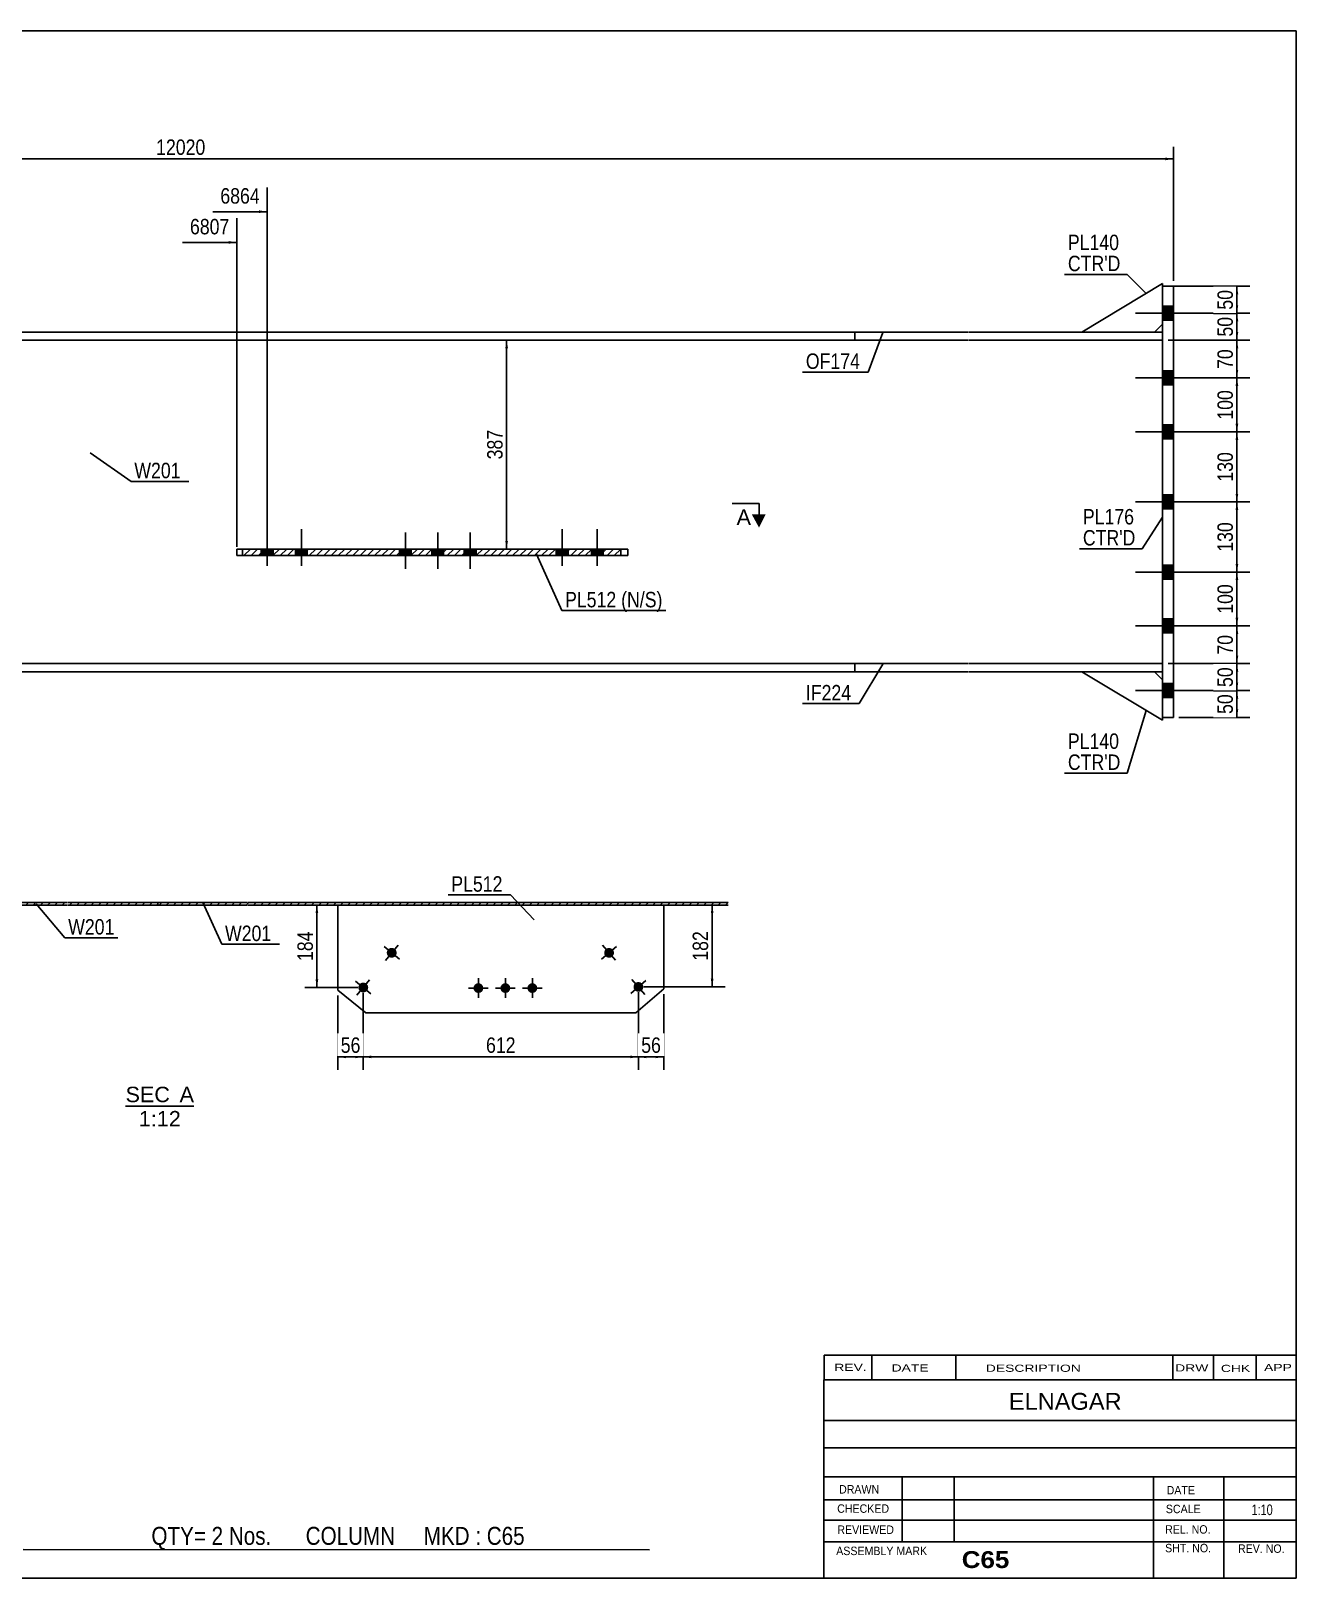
# Model space of a CAD drawing. Header units: millimetres. Extents: x -321 to 93, y -165 to 122.
# Drawn here: x -141.7 to 93, y -164.6 to 122.4 of the extents above; entities that cross this region are included whole.
import ezdxf

# ---------------------------------------------------------------- set-up
doc = ezdxf.new("R2010")
doc.units = ezdxf.units.MM
doc.linetypes.add('DXK_LINE_DOT1', pattern=[1.8814, 0.9407, -0.9407])
doc.styles.add('Arial', font='ARIAL.TTF', dxfattribs={"height": 0.2})
doc.styles.add('Arial Bold', font='ARIALBD.TTF', dxfattribs={"height": 0.2})
doc.styles.add('Arial Narrow', font='ARIALN.TTF', dxfattribs={"height": 0.2})

# ---------------------------------------------------------------- blocks, each defined once
blk = doc.blocks.new('Unknown-623360733-1210')
at = {"color": 5, "linetype": 'Continuous'}
for p, q in [((92.97, 122.37), (-317.03, 122.37)), ((-317.03, 122.37), (-317.03, -164.63)), ((92.97, -164.63), (92.97, 122.37)), ((-317.03, -164.63), (92.97, -164.63))]:
    blk.add_line(p, q, dxfattribs=at)
at = {"color": 174, "linetype": 'Continuous', "style": 'Arial'}
blk.add_text('Tekla structures', height=1.9102, rotation=90, dxfattribs=at).set_placement((-317.53, -164.13))
blk = doc.blocks.new('Unknown-623360733-12 - 1256')
at = {"color": 1, "linetype": 'Continuous'}
blk.add_line((-124.13, -77.1), (-111.44, -77.1), dxfattribs=at)
at = {"color": 0, "linetype": 'Continuous'}
for points in [[(-115.91, -76.35), (-115.91, -73.35), (-124.13, -73.35), (-124.13, -76.35)], [(-111.44, -76.35), (-111.44, -73.35), (-114.11, -73.35), (-114.11, -76.35)], [(-113.89, -80.85), (-113.89, -77.85), (-121.67, -77.85), (-121.67, -80.85)]]:
    blk.add_wipeout(points, dxfattribs=at)
at = {"color": 136, "linetype": 'Continuous', "style": 'Arial'}
for s, height, p in [('SEC', 2.865, (-124.13, -76.35)), ('A', 2.87, (-114.11, -76.35)), ('1:12', 2.865, (-121.67, -80.85))]:
    blk.add_text(s, height=height, dxfattribs=at).set_placement(p)
blk = doc.blocks.new('Part-623360733-1819 - 1514')
at = {"color": 2, "linetype": 'Continuous'}
blk.add_line((-145.6, 65), (-145.6, 5), dxfattribs=at)
at = {"color": 7, "linetype": 'DXK_LINE_DOT1'}
for p, q in [((-145.6, 65), (-124.6, 65)), ((-124.5, 65), (-9.98, 65)), ((-9.88, 65), (32.12, 65)), ((32.22, 65), (68.22, 65)), ((68.22, 65), (68.22, 5)), ((-145.6, 5), (-124.6, 5)), ((-124.5, 5), (-9.98, 5)), ((-9.88, 5), (32.12, 5)), ((32.22, 5), (68.22, 5))]:
    blk.add_line(p, q, dxfattribs=at)
blk = doc.blocks.new('Bolt-623360733-1574 - 1514')
at = {"linetype": 'Continuous'}
for points in [[(68.22, 71.3), (68.22, 68.7), (70.22, 68.7), (70.22, 71.3)], [(68.22, 71.3), (68.22, 68.7), (70.22, 68.7), (70.22, 71.3)], [(68.22, 59.3), (68.22, 56.7), (70.22, 56.7), (70.22, 59.3)], [(68.22, 59.3), (68.22, 56.7), (70.22, 56.7), (70.22, 59.3)], [(68.22, 49.3), (68.22, 46.7), (70.22, 46.7), (70.22, 49.3)], [(68.22, 49.3), (68.22, 46.7), (70.22, 46.7), (70.22, 49.3)], [(68.22, 36.3), (68.22, 33.7), (70.22, 33.7), (70.22, 36.3)], [(68.22, 36.3), (68.22, 33.7), (70.22, 33.7), (70.22, 36.3)], [(68.22, 23.3), (68.22, 20.7), (70.22, 20.7), (70.22, 23.3)], [(68.22, 23.3), (68.22, 20.7), (70.22, 20.7), (70.22, 23.3)], [(68.22, 13.3), (68.22, 10.7), (70.22, 10.7), (70.22, 13.3)], [(68.22, 13.3), (68.22, 10.7), (70.22, 10.7), (70.22, 13.3)], [(68.22, 1.3), (68.22, -1.3), (70.22, -1.3), (70.22, 1.3)], [(68.22, 1.3), (68.22, -1.3), (70.22, -1.3), (70.22, 1.3)]]:
    blk.add_hatch(color=3, dxfattribs=at).paths.add_polyline_path(points)
at = {"color": 3, "linetype": 'Continuous'}
for p, q in [((73.81, 70), (63.22, 70)), ((73.81, 70), (63.22, 70)), ((70.22, 71.3), (68.22, 71.3)), ((70.22, 71.3), (68.22, 71.3)), ((70.22, 68.7), (68.22, 68.7)), ((70.22, 68.7), (68.22, 68.7)), ((73.81, 58), (63.22, 58)), ((73.81, 58), (63.22, 58)), ((70.22, 59.3), (68.22, 59.3)), ((70.22, 59.3), (68.22, 59.3)), ((70.22, 56.7), (68.22, 56.7)), ((70.22, 56.7), (68.22, 56.7)), ((70.22, 49.3), (68.22, 49.3)), ((70.22, 49.3), (68.22, 49.3)), ((73.81, 48), (63.22, 48)), ((73.81, 48), (63.22, 48)), ((70.22, 46.7), (68.22, 46.7)), ((70.22, 46.7), (68.22, 46.7)), ((73.81, 35), (63.22, 35)), ((73.81, 35), (63.22, 35)), ((70.22, 36.3), (68.22, 36.3)), ((70.22, 36.3), (68.22, 36.3)), ((70.22, 33.7), (68.22, 33.7)), ((70.22, 33.7), (68.22, 33.7)), ((70.22, 23.3), (68.22, 23.3)), ((70.22, 23.3), (68.22, 23.3)), ((73.81, 22), (63.22, 22)), ((73.81, 22), (63.22, 22)), ((70.22, 20.7), (68.22, 20.7)), ((70.22, 20.7), (68.22, 20.7)), ((73.81, 12), (63.22, 12)), ((73.81, 12), (63.22, 12)), ((70.22, 13.3), (68.22, 13.3)), ((70.22, 13.3), (68.22, 13.3)), ((70.22, 10.7), (68.22, 10.7)), ((70.22, 10.7), (68.22, 10.7)), ((70.22, 1.3), (68.22, 1.3)), ((70.22, 1.3), (68.22, 1.3)), ((73.81, 0), (63.22, 0)), ((73.81, 0), (63.22, 0)), ((70.22, -1.3), (68.22, -1.3)), ((70.22, -1.3), (68.22, -1.3))]:
    blk.add_line(p, q, dxfattribs=at)
blk = doc.blocks.new('Part-623360733-1626 - 1514')
at = {"color": 2, "linetype": 'Continuous'}
for p, q in [((68.22, -5.5), (53.22, 3.5)), ((66.72, 3.5), (68.22, 2)), ((68.22, -5.5), (68.22, -5))]:
    blk.add_line(p, q, dxfattribs=at)
at = {"color": 7, "linetype": 'DXK_LINE_DOT1'}
for p, q in [((53.22, 3.5), (66.72, 3.5)), ((68.22, 2), (68.22, -5))]:
    blk.add_line(p, q, dxfattribs=at)
blk = doc.blocks.new('Part-623360733-1631 - 1514')
at = {"color": 2, "linetype": 'Continuous'}
for p, q in [((68.22, 75.5), (53.22, 66.5)), ((68.22, 75.5), (68.22, 75)), ((66.72, 66.5), (68.22, 68))]:
    blk.add_line(p, q, dxfattribs=at)
at = {"color": 7, "linetype": 'DXK_LINE_DOT1'}
for p, q in [((68.22, 68), (68.22, 75)), ((53.22, 66.5), (66.72, 66.5))]:
    blk.add_line(p, q, dxfattribs=at)
blk = doc.blocks.new('Part-623360733-1863 - 1514')
at = {"color": 2, "linetype": 'Continuous'}
for p, q in [((11.12, 3.5), (11.12, 5)), ((11.12, 5), (32.12, 5)), ((32.12, 3.5), (11.12, 3.5)), ((32.22, 5), (68.22, 5)), ((68.22, 3.5), (32.22, 3.5)), ((68.22, 5), (68.22, 3.5))]:
    blk.add_line(p, q, dxfattribs=at)
blk = doc.blocks.new('Part-623360733-1660 - 1514')
at = {"color": 2, "linetype": 'Continuous'}
for p, q in [((68.22, 75), (70.22, 75)), ((68.22, -5), (68.22, 75)), ((70.22, 75), (70.22, -5)), ((70.22, -5), (68.22, -5))]:
    blk.add_line(p, q, dxfattribs=at)
blk = doc.blocks.new('Part-623360733-1682 - 1514')
at = {"color": 2, "linetype": 'Continuous'}
for p, q in [((-187.7, 5), (-187.7, 3.5)), ((-187.7, 5), (-166.7, 5)), ((-187.7, 3.5), (-166.7, 3.5)), ((-166.6, 5), (-124.6, 5)), ((-166.6, 3.5), (-124.6, 3.5)), ((-124.5, 5), (-9.98, 5)), ((-124.5, 3.5), (-9.98, 3.5)), ((-9.88, 5), (11.12, 5)), ((-9.88, 3.5), (11.12, 3.5)), ((11.12, 5), (11.12, 3.5))]:
    blk.add_line(p, q, dxfattribs=at)
blk = doc.blocks.new('Part-623360733-1704 - 1514')
at = {"color": 2, "linetype": 'Continuous'}
for p, q in [((-187.7, 66.5), (-187.7, 65)), ((-187.7, 66.5), (-166.7, 66.5)), ((-166.6, 66.5), (-124.6, 66.5)), ((-124.5, 66.5), (-9.98, 66.5)), ((-9.88, 66.5), (11.12, 66.5)), ((11.12, 66.5), (11.12, 65)), ((-187.7, 65), (-166.7, 65)), ((-166.6, 65), (-124.6, 65)), ((-124.5, 65), (-9.98, 65)), ((-9.88, 65), (11.12, 65))]:
    blk.add_line(p, q, dxfattribs=at)
blk = doc.blocks.new('Part-623360733-1770 - 1514')
at = {"linetype": 'Continuous'}
h = blk.add_hatch(dxfattribs=at)
h.set_pattern_fill('', scale=0.3, style=0, pattern_type=0)
h.set_pattern_definition([(45, (-32.2853, 26.257), (-0.673519, 0.673519), [])])
h.paths.add_polyline_path([(-32.29, 25.06), (-32.29, 26.26), (-102.46, 26.26), (-102.46, 25.06)])
at = {"color": 2, "linetype": 'Continuous'}
for p, q in [((-103.5, 25.06), (-103.5, 26.26)), ((-103.5, 26.26), (-102.46, 26.26)), ((-102.46, 26.26), (-32.29, 26.26)), ((-102.46, 25.06), (-102.46, 26.26)), ((-32.29, 26.26), (-30.98, 26.26)), ((-32.29, 26.26), (-32.29, 25.06)), ((-30.98, 26.26), (-30.98, 25.06)), ((-102.46, 25.06), (-103.5, 25.06)), ((-32.29, 25.06), (-102.46, 25.06)), ((-30.98, 25.06), (-32.29, 25.06))]:
    blk.add_line(p, q, dxfattribs=at)
at = {"color": 7, "linetype": 'DXK_LINE_DOT1'}
for p, q in [((-32.29, 26.26), (-102.46, 26.26)), ((-32.29, 25.06), (-102.46, 25.06))]:
    blk.add_line(p, q, dxfattribs=at)
blk = doc.blocks.new('Part-623360733-1814 - 1514')
at = {"color": 2, "linetype": 'Continuous'}
for p, q in [((11.12, 66.5), (11.12, 65)), ((32.12, 66.5), (11.12, 66.5)), ((68.22, 66.5), (32.22, 66.5)), ((68.22, 65), (68.22, 66.5)), ((11.12, 65), (32.12, 65)), ((32.22, 65), (68.22, 65))]:
    blk.add_line(p, q, dxfattribs=at)
blk = doc.blocks.new('Bolt-623360733-1865 - 1514')
at = {"linetype": 'Continuous'}
for points in [[(-98.97, 25.06), (-96.77, 25.06), (-96.77, 26.26), (-98.97, 26.26)], [(-92.62, 25.06), (-90.42, 25.06), (-90.42, 26.26), (-92.62, 26.26)]]:
    blk.add_hatch(color=3, dxfattribs=at).paths.add_polyline_path(points)
at = {"color": 3, "linetype": 'Continuous'}
for p, q in [((-97.87, 23.16), (-97.87, 29.96)), ((-91.52, 23.16), (-91.52, 29.96)), ((-98.97, 25.06), (-98.97, 26.26)), ((-96.77, 25.06), (-96.77, 26.26)), ((-92.62, 25.06), (-92.62, 26.26)), ((-90.42, 25.06), (-90.42, 26.26))]:
    blk.add_line(p, q, dxfattribs=at)
blk = doc.blocks.new('Bolt-623360733-1866 - 1514')
at = {"linetype": 'Continuous'}
for points in [[(-73.33, 25.06), (-71.13, 25.06), (-71.13, 26.26), (-73.33, 26.26)], [(-67.33, 25.06), (-65.13, 25.06), (-65.13, 26.26), (-67.33, 26.26)], [(-61.33, 25.06), (-59.13, 25.06), (-59.13, 26.26), (-61.33, 26.26)]]:
    blk.add_hatch(color=3, dxfattribs=at).paths.add_polyline_path(points)
at = {"color": 3, "linetype": 'Continuous'}
for p, q in [((-72.23, 22.56), (-72.23, 29.36)), ((-66.23, 22.56), (-66.23, 29.36)), ((-60.23, 22.56), (-60.23, 29.36)), ((-73.33, 25.06), (-73.33, 26.26)), ((-71.13, 25.06), (-71.13, 26.26)), ((-67.33, 25.06), (-67.33, 26.26)), ((-65.13, 25.06), (-65.13, 26.26)), ((-61.33, 25.06), (-61.33, 26.26)), ((-59.13, 25.06), (-59.13, 26.26))]:
    blk.add_line(p, q, dxfattribs=at)
blk = doc.blocks.new('Bolt-623360733-1867 - 1514')
at = {"linetype": 'Continuous'}
for points in [[(-44.25, 25.06), (-42.05, 25.06), (-42.05, 26.26), (-44.25, 26.26)], [(-37.73, 25.06), (-35.53, 25.06), (-35.53, 26.26), (-37.73, 26.26)]]:
    blk.add_hatch(color=3, dxfattribs=at).paths.add_polyline_path(points)
at = {"color": 3, "linetype": 'Continuous'}
for p, q in [((-43.15, 23.16), (-43.15, 29.96)), ((-36.63, 23.16), (-36.63, 29.96)), ((-44.25, 25.06), (-44.25, 26.26)), ((-42.05, 25.06), (-42.05, 26.26)), ((-37.73, 25.06), (-37.73, 26.26)), ((-35.53, 25.06), (-35.53, 26.26))]:
    blk.add_line(p, q, dxfattribs=at)
blk = doc.blocks.new('Bolt-623360733-1260 - 1256')
at = {"linetype": 'Continuous'}
for points in [[(-59.6, -55.19, -1), (-57.77, -55.19, -1)], [(-54.6, -55.19, -1), (-52.77, -55.19, -1)], [(-49.6, -55.19, -1), (-47.77, -55.19, -1)]]:
    blk.add_hatch(color=3, dxfattribs=at).paths.add_polyline_path(points)
at = {"color": 3, "linetype": 'Continuous'}
for p, q in [((-58.68, -57.02), (-58.68, -53.35)), ((-53.68, -57.02), (-53.68, -53.35)), ((-48.68, -57.02), (-48.68, -53.35)), ((-60.52, -55.19), (-56.85, -55.19)), ((-55.52, -55.19), (-51.85, -55.19)), ((-50.52, -55.19), (-46.85, -55.19))]:
    blk.add_line(p, q, dxfattribs=at)
blk = doc.blocks.new('Bolt-623360733-1261 - 1256')
at = {"linetype": 'Continuous'}
for points in [[(-75.47, -48.05, -1), (-74.05, -49.22, -1)], [(-80.75, -54.5, -1), (-79.33, -55.66, -1)]]:
    blk.add_hatch(color=3, dxfattribs=at).paths.add_polyline_path(points)
at = {"color": 3, "linetype": 'Continuous'}
for p, q in [((-76.17, -47.47), (-73.34, -49.8)), ((-75.92, -50.05), (-73.59, -47.22)), ((-81.46, -53.91), (-78.63, -56.24)), ((-81.21, -56.49), (-78.88, -53.66))]:
    blk.add_line(p, q, dxfattribs=at)
blk = doc.blocks.new('Bolt-623360733-1262 - 1256')
at = {"linetype": 'Continuous'}
for points in [[(-35.14, -49.24, -1), (-33.75, -48.05, -1)], [(-29.7, -55.56, -1), (-28.31, -54.37, -1)]]:
    blk.add_hatch(color=3, dxfattribs=at).paths.add_polyline_path(points)
at = {"color": 3, "linetype": 'Continuous'}
for p, q in [((-35.83, -49.84), (-33.05, -47.45)), ((-33.25, -50.03), (-35.64, -47.25)), ((-30.4, -56.16), (-27.62, -53.77)), ((-27.81, -56.35), (-30.2, -53.57))]:
    blk.add_line(p, q, dxfattribs=at)
blk = doc.blocks.new('Part-623360733-1281 - 1256')
at = {"linetype": 'Continuous'}
h = blk.add_hatch(dxfattribs=at)
h.set_pattern_fill('', scale=0.3, style=0, pattern_type=0)
h.set_pattern_definition([(45, (-206.7711, -39.2771), (-0.673519, 0.673519), [])])
h.paths.add_polyline_path([(-118.17, -39.28), (-206.77, -39.28), (-206.77, -39.78), (-118.17, -39.78)])
at = {"color": 2, "linetype": 'Continuous'}
for p, q in [((-206.77, -39.28), (-134.93, -39.28)), ((-206.77, -39.78), (-206.77, -39.28)), ((-134.93, -39.78), (-206.77, -39.78)), ((-134.83, -39.28), (-118.17, -39.28)), ((-118.17, -39.78), (-134.83, -39.78)), ((-118.17, -39.28), (-118.17, -39.78))]:
    blk.add_line(p, q, dxfattribs=at)
blk = doc.blocks.new('Part-623360733-1352 - 1256')
at = {"color": 2, "linetype": 'Continuous'}
for p, q in [((-84.73, -55.54), (-84.73, -39.78)), ((-24.31, -39.78), (-24.31, -55.32)), ((-79.58, -59.77), (-84.73, -55.54)), ((-24.31, -55.32), (-29.49, -59.77)), ((-29.49, -59.77), (-79.58, -59.77))]:
    blk.add_line(p, q, dxfattribs=at)
at = {"color": 7, "linetype": 'DXK_LINE_DOT1'}
blk.add_line((-84.73, -39.78), (-24.31, -39.78), dxfattribs=at)
blk = doc.blocks.new('Part-623360733-1402 - 1256')
at = {"linetype": 'Continuous'}
h = blk.add_hatch(dxfattribs=at)
h.set_pattern_fill('', scale=0.3, style=0, pattern_type=0)
h.set_pattern_definition([(45, (-12.3456, -39.2771), (-0.673519, 0.673519), [])])
h.paths.add_polyline_path([(-12.35, -39.78), (-12.35, -39.28), (-118.17, -39.28), (-118.17, -39.78)])
at = {"color": 2, "linetype": 'Continuous'}
for p, q in [((-118.17, -39.28), (-101.5, -39.28)), ((-118.17, -39.78), (-118.17, -39.28)), ((-101.5, -39.78), (-118.17, -39.78)), ((-101.4, -39.28), (-12.35, -39.28)), ((-12.35, -39.78), (-101.4, -39.78))]:
    blk.add_line(p, q, dxfattribs=at)
blk = doc.blocks.new('StraightDimension-623360733-2010 - 1514')
at = {"linetype": 'Continuous'}
for points in [[(81.75, 68.5), (82, 70), (82.25, 68.5)], [(82.25, 66.5), (82, 65), (81.75, 66.5)]]:
    blk.add_hatch(color=7, dxfattribs=at).paths.add_polyline_path(points)
at = {"color": 7, "linetype": 'Continuous'}
for p, q in [((69.22, 70), (84.4, 70)), ((82, 65), (82, 70)), ((69.22, 65), (84.4, 65))]:
    blk.add_line(p, q, dxfattribs=at)
at = {"color": 0}
blk.add_wipeout([(81.85, 69.93), (77.65, 69.93), (77.65, 65.07), (81.85, 65.07)], dxfattribs=at)
at = {"color": 3, "style": 'Arial Narrow'}
blk.add_text('50', height=2.863, rotation=90.0002, dxfattribs=at).set_placement((81.25, 65.67))
blk = doc.blocks.new('StraightDimension-623360733-2077 - 1514')
at = {"linetype": 'Continuous'}
for points in [[(81.75, 20.5), (82, 22), (82.25, 20.5)], [(82.25, 13.5), (82, 12), (81.75, 13.5)]]:
    blk.add_hatch(color=7, dxfattribs=at).paths.add_polyline_path(points)
at = {"color": 7, "linetype": 'Continuous'}
for p, q in [((69.22, 22), (84.4, 22)), ((82, 12), (82, 22)), ((69.22, 12), (84.4, 12))]:
    blk.add_line(p, q, dxfattribs=at)
at = {"color": 0}
blk.add_wipeout([(81.85, 20.34), (77.65, 20.34), (77.65, 13.66), (81.85, 13.66)], dxfattribs=at)
at = {"color": 3, "style": 'Arial Narrow'}
blk.add_text('100', height=2.863, rotation=90.0002, dxfattribs=at).set_placement((81.25, 14.26))
blk = doc.blocks.new('StraightDimension-623360733-2043 - 1514')
at = {"linetype": 'Continuous'}
for points in [[(81.75, 46.5), (82, 48), (82.25, 46.5)], [(82.25, 36.5), (82, 35), (81.75, 36.5)]]:
    blk.add_hatch(color=7, dxfattribs=at).paths.add_polyline_path(points)
at = {"color": 7, "linetype": 'Continuous'}
for p, q in [((69.22, 48), (84.4, 48)), ((82, 35), (82, 48)), ((69.22, 35), (84.4, 35))]:
    blk.add_line(p, q, dxfattribs=at)
at = {"color": 0}
blk.add_wipeout([(81.85, 44.84), (77.65, 44.84), (77.65, 38.16), (81.85, 38.16)], dxfattribs=at)
at = {"color": 3, "style": 'Arial Narrow'}
blk.add_text('130', height=2.863, rotation=90.0002, dxfattribs=at).set_placement((81.25, 38.76))
blk = doc.blocks.new('StraightDimension-623360733-2086 - 1514')
at = {"linetype": 'Continuous'}
for points in [[(81.75, 10.5), (82, 12), (82.25, 10.5)], [(82.25, 6.5), (82, 5), (81.75, 6.5)]]:
    blk.add_hatch(color=7, dxfattribs=at).paths.add_polyline_path(points)
at = {"color": 7, "linetype": 'Continuous'}
for p, q in [((69.22, 12), (84.4, 12)), ((82, 5), (82, 12)), ((69.22, 5), (84.4, 5))]:
    blk.add_line(p, q, dxfattribs=at)
at = {"color": 0}
blk.add_wipeout([(81.85, 10.93), (77.65, 10.93), (77.65, 6.07), (81.85, 6.07)], dxfattribs=at)
at = {"color": 3, "style": 'Arial Narrow'}
blk.add_text('70', height=2.863, rotation=90.0002, dxfattribs=at).set_placement((81.25, 6.67))
blk = doc.blocks.new('StraightDimension-623360733-3945 - 1514')
at = {"linetype": 'Continuous'}
blk.add_hatch(color=7, dxfattribs=at).paths.add_polyline_path([(-105, 83.39), (-103.5, 83.14), (-105, 82.89)])
at = {"color": 7, "linetype": 'Continuous'}
for p, q in [((-103.5, 26.66), (-103.5, 87.64)), ((-113.56, 83.14), (-103.5, 83.14))]:
    blk.add_line(p, q, dxfattribs=at)
at = {"color": 0}
blk.add_wipeout([(-104.27, 84.04), (-104.27, 88.24), (-112.78, 88.24), (-112.78, 84.04)], dxfattribs=at)
at = {"color": 3, "style": 'Arial Narrow'}
blk.add_text('6807', height=2.863, dxfattribs=at).set_placement((-112.18, 84.64))
blk = doc.blocks.new('StraightDimension-623360733-3944 - 1514')
at = {"linetype": 'Continuous'}
blk.add_hatch(color=7, dxfattribs=at).paths.add_polyline_path([(-99.37, 89.09), (-97.87, 88.84), (-99.37, 88.59)])
at = {"color": 7, "linetype": 'Continuous'}
for p, q in [((-97.87, 27.56), (-97.87, 93.34)), ((-107.93, 88.84), (-97.87, 88.84))]:
    blk.add_line(p, q, dxfattribs=at)
at = {"color": 0}
blk.add_wipeout([(-98.64, 89.74), (-98.64, 93.94), (-107.15, 93.94), (-107.15, 89.74)], dxfattribs=at)
at = {"color": 3, "style": 'Arial Narrow'}
blk.add_text('6864', height=2.863, dxfattribs=at).set_placement((-106.55, 90.34))
blk = doc.blocks.new('StraightDimension-623360733-2107 - 1514')
at = {"linetype": 'Continuous'}
for points in [[(81.75, -1.5), (82, 0), (82.25, -1.5)], [(82.25, -3.5), (82, -5), (81.75, -3.5)]]:
    blk.add_hatch(color=7, dxfattribs=at).paths.add_polyline_path(points)
at = {"color": 7, "linetype": 'Continuous'}
for p, q in [((69.22, 0), (84.4, 0)), ((82, -5), (82, 0)), ((71.22, -5), (84.4, -5))]:
    blk.add_line(p, q, dxfattribs=at)
at = {"color": 0}
blk.add_wipeout([(81.85, -0.07), (77.65, -0.07), (77.65, -4.93), (81.85, -4.93)], dxfattribs=at)
at = {"color": 3, "style": 'Arial Narrow'}
blk.add_text('50', height=2.863, rotation=90.0002, dxfattribs=at).set_placement((81.25, -4.33))
blk = doc.blocks.new('StraightDimension-623360733-2092 - 1514')
at = {"linetype": 'Continuous'}
for points in [[(81.75, 3.5), (82, 5), (82.25, 3.5)], [(82.25, 1.5), (82, 0), (81.75, 1.5)]]:
    blk.add_hatch(color=7, dxfattribs=at).paths.add_polyline_path(points)
at = {"color": 7, "linetype": 'Continuous'}
for p, q in [((69.22, 5), (84.4, 5)), ((82, 0), (82, 5)), ((69.22, 0), (84.4, 0))]:
    blk.add_line(p, q, dxfattribs=at)
at = {"color": 0}
blk.add_wipeout([(81.85, 4.93), (77.65, 4.93), (77.65, 0.07), (81.85, 0.07)], dxfattribs=at)
at = {"color": 3, "style": 'Arial Narrow'}
blk.add_text('50', height=2.863, rotation=90.0002, dxfattribs=at).set_placement((81.25, 0.67))
blk = doc.blocks.new('StraightDimension-623360733-1995 - 1514')
at = {"linetype": 'Continuous'}
for points in [[(81.75, 73.5), (82, 75), (82.25, 73.5)], [(82.25, 71.5), (82, 70), (81.75, 71.5)]]:
    blk.add_hatch(color=7, dxfattribs=at).paths.add_polyline_path(points)
at = {"color": 7, "linetype": 'Continuous'}
for p, q in [((70.22, 75), (84.4, 75)), ((82, 70), (82, 75)), ((69.22, 70), (84.4, 70))]:
    blk.add_line(p, q, dxfattribs=at)
at = {"color": 0}
blk.add_wipeout([(81.85, 74.93), (77.65, 74.93), (77.65, 70.07), (81.85, 70.07)], dxfattribs=at)
at = {"color": 3, "style": 'Arial Narrow'}
blk.add_text('50', height=2.863, rotation=90.0002, dxfattribs=at).set_placement((81.25, 70.67))
blk = doc.blocks.new('StraightDimension-623360733-1983 - 1514')
at = {"linetype": 'Continuous'}
for points in [[(-296.5, 98.38), (-298, 98.63), (-296.5, 98.88)], [(68.72, 98.88), (70.22, 98.63), (68.72, 98.38)]]:
    blk.add_hatch(color=7, dxfattribs=at).paths.add_polyline_path(points)
at = {"color": 7, "linetype": 'Continuous'}
for p, q in [((-298, 69.5), (-298, 100.88)), ((70.22, 76), (70.22, 100.88)), ((-298, 98.63), (70.22, 98.63))]:
    blk.add_line(p, q, dxfattribs=at)
at = {"color": 0}
blk.add_wipeout([(-108.72, 98.78), (-108.72, 102.98), (-119.06, 102.98), (-119.06, 98.78)], dxfattribs=at)
at = {"color": 3, "style": 'Arial Narrow'}
blk.add_text('12020', height=2.863, dxfattribs=at).set_placement((-118.46, 99.38))
blk = doc.blocks.new('StraightDimension-623360733-1907 - 1514')
at = {"linetype": 'Continuous'}
for points in [[(-53.7, 63.5), (-53.45, 65), (-53.2, 63.5)], [(-53.2, 27.76), (-53.45, 26.26), (-53.7, 27.76)]]:
    blk.add_hatch(color=7, dxfattribs=at).paths.add_polyline_path(points)
at = {"color": 7, "linetype": 'Continuous'}
for p, q in [((-53.45, 26.26), (-53.45, 65)), ((-52.71, 65), (-51.05, 65)), ((-50.04, 26.26), (-55.7, 26.26))]:
    blk.add_line(p, q, dxfattribs=at)
at = {"color": 0}
blk.add_wipeout([(-53.6, 48.97), (-57.8, 48.97), (-57.8, 42.29), (-53.6, 42.29)], dxfattribs=at)
at = {"color": 3, "style": 'Arial Narrow'}
blk.add_text('387', height=2.863, rotation=90.0002, dxfattribs=at).set_placement((-54.2, 42.89))
blk = doc.blocks.new('StraightDimension-623360733-2026 - 1514')
at = {"linetype": 'Continuous'}
for points in [[(81.75, 63.5), (82, 65), (82.25, 63.5)], [(82.25, 59.5), (82, 58), (81.75, 59.5)]]:
    blk.add_hatch(color=7, dxfattribs=at).paths.add_polyline_path(points)
at = {"color": 7, "linetype": 'Continuous'}
for p, q in [((69.22, 65), (84.4, 65)), ((82, 58), (82, 65)), ((69.22, 58), (84.4, 58))]:
    blk.add_line(p, q, dxfattribs=at)
at = {"color": 0}
blk.add_wipeout([(81.85, 63.93), (77.65, 63.93), (77.65, 59.07), (81.85, 59.07)], dxfattribs=at)
at = {"color": 3, "style": 'Arial Narrow'}
blk.add_text('70', height=2.863, rotation=90.0002, dxfattribs=at).set_placement((81.25, 59.67))
blk = doc.blocks.new('StraightDimension-623360733-2034 - 1514')
at = {"linetype": 'Continuous'}
for points in [[(81.75, 56.5), (82, 58), (82.25, 56.5)], [(82.25, 49.5), (82, 48), (81.75, 49.5)]]:
    blk.add_hatch(color=7, dxfattribs=at).paths.add_polyline_path(points)
at = {"color": 7, "linetype": 'Continuous'}
for p, q in [((69.22, 58), (84.4, 58)), ((82, 48), (82, 58)), ((69.22, 48), (84.4, 48))]:
    blk.add_line(p, q, dxfattribs=at)
at = {"color": 0}
blk.add_wipeout([(81.85, 56.34), (77.65, 56.34), (77.65, 49.66), (81.85, 49.66)], dxfattribs=at)
at = {"color": 3, "style": 'Arial Narrow'}
blk.add_text('100', height=2.863, rotation=90.0002, dxfattribs=at).set_placement((81.25, 50.26))
blk = doc.blocks.new('StraightDimension-623360733-2060 - 1514')
at = {"linetype": 'Continuous'}
for points in [[(81.75, 33.5), (82, 35), (82.25, 33.5)], [(82.25, 23.5), (82, 22), (81.75, 23.5)]]:
    blk.add_hatch(color=7, dxfattribs=at).paths.add_polyline_path(points)
at = {"color": 7, "linetype": 'Continuous'}
for p, q in [((69.22, 35), (84.4, 35)), ((82, 22), (82, 35)), ((69.22, 22), (84.4, 22))]:
    blk.add_line(p, q, dxfattribs=at)
at = {"color": 0}
blk.add_wipeout([(81.85, 31.84), (77.65, 31.84), (77.65, 25.16), (81.85, 25.16)], dxfattribs=at)
at = {"color": 3, "style": 'Arial Narrow'}
blk.add_text('130', height=2.863, rotation=90.0002, dxfattribs=at).set_placement((81.25, 25.76))
blk = doc.blocks.new('StraightDimension-623360733-4288 - 1256')
at = {"linetype": 'Continuous'}
for points in [[(-78.54, -68.2), (-80.04, -67.95), (-78.54, -67.7)], [(-30.51, -67.7), (-29.01, -67.95), (-30.51, -68.2)]]:
    blk.add_hatch(color=7, dxfattribs=at).paths.add_polyline_path(points)
at = {"color": 7, "linetype": 'Continuous'}
for p, q in [((-80.04, -56.08), (-80.04, -70.35)), ((-29.01, -55.96), (-29.01, -70.35)), ((-80.04, -67.95), (-29.01, -67.95))]:
    blk.add_line(p, q, dxfattribs=at)
at = {"color": 0}
blk.add_wipeout([(-51.18, -67.8), (-51.18, -63.6), (-57.87, -63.6), (-57.87, -67.8)], dxfattribs=at)
at = {"color": 3, "style": 'Arial Narrow'}
blk.add_text('612', height=2.863, dxfattribs=at).set_placement((-57.27, -67.2))
blk = doc.blocks.new('StraightDimension-623360733-4013 - 1256')
at = {"linetype": 'Continuous'}
for points in [[(-15.58, -41.28), (-15.33, -39.78), (-15.08, -41.28)], [(-15.08, -53.46), (-15.33, -54.96), (-15.58, -53.46)]]:
    blk.add_hatch(color=7, dxfattribs=at).paths.add_polyline_path(points)
at = {"color": 7, "linetype": 'Continuous'}
for p, q in [((-80.56, -39.78), (-12.93, -39.78)), ((-15.33, -54.96), (-15.33, -39.78)), ((-28.01, -54.96), (-12.93, -54.96))]:
    blk.add_line(p, q, dxfattribs=at)
at = {"color": 0}
blk.add_wipeout([(-15.48, -44.03), (-19.68, -44.03), (-19.68, -50.71), (-15.48, -50.71)], dxfattribs=at)
at = {"color": 3, "style": 'Arial Narrow'}
blk.add_text('182', height=2.863, rotation=90.0002, dxfattribs=at).set_placement((-16.08, -50.11))
blk = doc.blocks.new('StraightDimension-623360733-4050 - 1256')
at = {"linetype": 'Continuous'}
for points in [[(-88.89, -41.28), (-88.64, -39.78), (-88.39, -41.28)], [(-88.39, -53.58), (-88.64, -55.08), (-88.89, -53.58)]]:
    blk.add_hatch(color=7, dxfattribs=at).paths.add_polyline_path(points)
at = {"color": 7, "linetype": 'Continuous'}
for p, q in [((-28.57, -39.78), (-90.89, -39.78)), ((-88.64, -55.08), (-88.64, -39.78)), ((-81.04, -55.08), (-90.89, -55.08))]:
    blk.add_line(p, q, dxfattribs=at)
at = {"color": 0}
blk.add_wipeout([(-88.79, -44.09), (-92.99, -44.09), (-92.99, -50.77), (-88.79, -50.77)], dxfattribs=at)
at = {"color": 3, "style": 'Arial Narrow'}
blk.add_text('184', height=2.863, rotation=90.0002, dxfattribs=at).set_placement((-89.39, -50.17))
blk = doc.blocks.new('StraightDimension-623360733-4287 - 1256')
at = {"linetype": 'Continuous'}
for points in [[(-27.51, -68.2), (-29.01, -67.95), (-27.51, -67.7)], [(-25.81, -67.7), (-24.31, -67.95), (-25.81, -68.2)]]:
    blk.add_hatch(color=7, dxfattribs=at).paths.add_polyline_path(points)
at = {"color": 7, "linetype": 'Continuous'}
for p, q in [((-29.01, -55.96), (-29.01, -70.35)), ((-24.31, -56.32), (-24.31, -70.35)), ((-29.01, -67.95), (-24.31, -67.95))]:
    blk.add_line(p, q, dxfattribs=at)
at = {"color": 0}
blk.add_wipeout([(-24.23, -67.8), (-24.23, -63.6), (-29.09, -63.6), (-29.09, -67.8)], dxfattribs=at)
at = {"color": 3, "style": 'Arial Narrow'}
blk.add_text('56', height=2.863, dxfattribs=at).set_placement((-28.49, -67.2))
blk = doc.blocks.new('StraightDimension-623360733-4289 - 1256')
at = {"linetype": 'Continuous'}
for points in [[(-83.23, -68.2), (-84.73, -67.95), (-83.23, -67.7)], [(-81.54, -67.7), (-80.04, -67.95), (-81.54, -68.2)]]:
    blk.add_hatch(color=7, dxfattribs=at).paths.add_polyline_path(points)
at = {"color": 7, "linetype": 'Continuous'}
for p, q in [((-84.73, -56.54), (-84.73, -70.35)), ((-80.04, -56.08), (-80.04, -70.35)), ((-84.73, -67.95), (-80.04, -67.95))]:
    blk.add_line(p, q, dxfattribs=at)
at = {"color": 0}
blk.add_wipeout([(-79.96, -67.8), (-79.96, -63.6), (-84.82, -63.6), (-84.82, -67.8)], dxfattribs=at)
at = {"color": 3, "style": 'Arial Narrow'}
blk.add_text('56', height=2.863, dxfattribs=at).set_placement((-84.22, -67.2))
blk = doc.blocks.new('CBS_CALLOFF-623360733-4628')
at = {"color": 7, "linetype": 'Continuous'}
blk.add_line((-143.15, -159.36), (-26.92, -159.38), dxfattribs=at)
at = {"color": 3, "linetype": 'Continuous', "style": 'Arial Narrow'}
blk.add_text('QTY= 2 Nos.      COLUMN     MKD : C65', height=3.3405, dxfattribs=at).set_placement((-119.33, -158.47))
blk = doc.blocks.new('CBS_NAME_BLOG-623360733-4629')
at = {"color": 7, "linetype": 'Continuous'}
for p, q in [((5.38, -164.59), (5.37, -127.88)), ((5.38, -127.88), (92.89, -127.88)), ((5.38, -135.41), (92.89, -135.41)), ((5.45, -140.47), (92.97, -140.47)), ((5.38, -145.84), (92.89, -145.84)), ((19.9, -157.95), (19.9, -145.85)), ((29.58, -157.92), (29.58, -145.85)), ((66.5, -164.59), (66.5, -145.86)), ((79.55, -164.59), (79.55, -145.84)), ((5.38, -150.14), (92.97, -150.12)), ((5.38, -153.89), (92.89, -153.89)), ((5.38, -157.93), (92.89, -157.93)), ((5.38, -164.63), (92.97, -164.63))]:
    blk.add_line(p, q, dxfattribs=at)
at = {"color": 3, "linetype": 'Continuous', "style": 'Arial'}
blk.add_text('ELNAGAR', height=3.133, dxfattribs=at).set_placement((39.7, -133.41))
at = {"color": 3, "linetype": 'Continuous'}
for s, height, style, width, p in [('DRAWN', 1.566, 'Arial', 0.9, (8.21, -148.95)), ('DATE', 1.566, 'Arial', 0.9, (68.97, -149.11)), ('CHECKED', 1.566, 'Arial', 0.9, (7.86, -152.52)), ('SCALE', 1.566, 'Arial', 0.9, (68.82, -152.59)), ('1:10', 1.957, 'Arial Narrow', 0.9, (84.71, -152.94)), ('REVIEWED', 1.566, 'Arial', 0.9, (7.89, -156.44)), ('REL. NO.', 1.566, 'Arial', 0.9, (68.68, -156.39)), ('ASSEMBLY MARK', 1.5663, 'Arial', 0.9, (7.68, -160.37)), ('C65', 3.131, 'Arial Bold', 1.1, (30.96, -162.77)), ('SHT. NO.', 1.566, 'Arial', 0.9, (68.68, -159.85)), ('REV. NO.', 1.566, 'Arial', 0.9, (82.2, -159.95))]:
    blk.add_text(s, height=height, dxfattribs=dict(at, style=style, width=width)).set_placement(p)
blk = doc.blocks.new('CBS_REVISION-623360733-4630')
at = {"color": 7, "linetype": 'Continuous'}
for p, q in [((5.46, -123.25), (92.96, -123.25)), ((5.46, -123.25), (5.46, -127.88)), ((14.26, -123.25), (14.26, -127.88)), ((29.85, -123.25), (29.85, -127.81)), ((70.11, -123.25), (70.11, -127.88)), ((77.65, -123.25), (77.65, -127.88)), ((85.6, -123.25), (85.6, -127.88)), ((5.46, -127.88), (92.96, -127.88))]:
    blk.add_line(p, q, dxfattribs=at)
at = {"color": 7, "style": 'Arial Narrow', "width": 1.7}
for s, height, p in [('REV.', 1.326, (7.32, -126.2)), ('DATE', 1.326, (17.94, -126.32)), ('DESCRIPTION', 1.3257, (35.42, -126.37)), ('DRW', 1.326, (70.54, -126.31)), ('CHK', 1.326, (79.02, -126.4)), ('APP', 1.326, (87.03, -126.24))]:
    blk.add_text(s, height=height, dxfattribs=at).set_placement(p)
blk = doc.blocks.new('Mark-623360733-1766 - 1514')
at = {"color": 0}
blk.add_wipeout([(-33.11, 15.45), (-33.11, 18.45), (-42.61, 18.45), (-42.61, 15.45)], dxfattribs=at)
blk.add_wipeout([(-33.11, 15.45), (-33.11, 18.45), (-42.61, 18.45), (-42.61, 15.45)], dxfattribs=at)
at = {"color": 7, "linetype": 'Continuous'}
blk.add_line((-47.88, 25.33), (-43.21, 14.85), dxfattribs=at)
at = {"color": 0}
blk.add_wipeout([(-24.54, 15.45), (-24.54, 18.45), (-32.21, 18.45), (-32.21, 15.45)], dxfattribs=at)
blk.add_wipeout([(-24.54, 15.45), (-24.54, 18.45), (-32.21, 18.45), (-32.21, 15.45)], dxfattribs=at)
at = {"color": 7, "linetype": 'Continuous'}
blk.add_line((-43.21, 14.85), (-23.94, 14.85), dxfattribs=at)
at = {"color": 3, "style": 'Arial Narrow'}
for s, p in [('PL512', (-42.61, 15.45)), ('(N/', (-32.21, 15.45)), ('S)', (-27.83, 15.45))]:
    blk.add_text(s, height=2.863, dxfattribs=at).set_placement(p)
blk = doc.blocks.new('Mark-623360733-1622 - 1514')
at = {"color": 0}
blk.add_wipeout([(60.15, -10.81), (60.15, -7.81), (50.65, -7.81), (50.65, -10.81)], dxfattribs=at)
blk.add_wipeout([(60.15, -10.81), (60.15, -7.81), (50.65, -7.81), (50.65, -10.81)], dxfattribs=at)
blk.add_wipeout([(60.4, -14.71), (60.4, -11.71), (50.65, -11.71), (50.65, -14.71)], dxfattribs=at)
blk.add_wipeout([(60.4, -14.71), (60.4, -11.71), (50.65, -11.71), (50.65, -14.71)], dxfattribs=at)
at = {"color": 7, "linetype": 'Continuous'}
for p in [(65.19, -3.67), (50.05, -15.31)]:
    blk.add_line(p, (61.65, -15.31), dxfattribs=at)
at = {"color": 3, "style": 'Arial Narrow'}
blk.add_text('PL140', height=2.863, dxfattribs=at).set_placement((50.65, -10.81))
at = {"color": 1, "style": 'Arial Narrow'}
blk.add_text("CTR'D", height=2.863, dxfattribs=at).set_placement((50.65, -14.71))
blk = doc.blocks.new('Mark-623360733-1627 - 1514')
at = {"color": 0}
blk.add_wipeout([(60.15, 81.71), (60.15, 84.71), (50.65, 84.71), (50.65, 81.71)], dxfattribs=at)
blk.add_wipeout([(60.15, 81.71), (60.15, 84.71), (50.65, 84.71), (50.65, 81.71)], dxfattribs=at)
blk.add_wipeout([(60.4, 77.81), (60.4, 80.81), (50.65, 80.81), (50.65, 77.81)], dxfattribs=at)
blk.add_wipeout([(60.4, 77.81), (60.4, 80.81), (50.65, 80.81), (50.65, 77.81)], dxfattribs=at)
at = {"color": 7, "linetype": 'Continuous'}
for p in [(50.05, 77.21), (65.19, 73.67)]:
    blk.add_line(p, (61.65, 77.21), dxfattribs=at)
at = {"color": 3, "style": 'Arial Narrow'}
blk.add_text('PL140', height=2.863, dxfattribs=at).set_placement((50.65, 81.71))
at = {"color": 1, "style": 'Arial Narrow'}
blk.add_text("CTR'D", height=2.863, dxfattribs=at).set_placement((50.65, 77.81))
blk = doc.blocks.new('Mark-623360733-1656 - 1514')
at = {"color": 0}
blk.add_wipeout([(62.93, 30.82), (62.93, 33.82), (53.43, 33.82), (53.43, 30.82)], dxfattribs=at)
blk.add_wipeout([(62.93, 30.82), (62.93, 33.82), (53.43, 33.82), (53.43, 30.82)], dxfattribs=at)
blk.add_wipeout([(63.18, 26.92), (63.18, 29.92), (53.43, 29.92), (53.43, 26.92)], dxfattribs=at)
blk.add_wipeout([(63.18, 26.92), (63.18, 29.92), (53.43, 29.92), (53.43, 26.92)], dxfattribs=at)
at = {"color": 7, "linetype": 'Continuous'}
for p in [(68.22, 32.16), (52.83, 26.32)]:
    blk.add_line(p, (64.43, 26.32), dxfattribs=at)
at = {"color": 3, "style": 'Arial Narrow'}
blk.add_text('PL176', height=2.863, dxfattribs=at).set_placement((53.43, 30.82))
at = {"color": 1, "style": 'Arial Narrow'}
blk.add_text("CTR'D", height=2.863, dxfattribs=at).set_placement((53.43, 26.92))
blk = doc.blocks.new('Mark-623360733-1810 - 1514')
at = {"color": 7, "linetype": 'Continuous'}
blk.add_line((16.35, 66.43), (13.6, 59.08), dxfattribs=at)
at = {"color": 0}
blk.add_wipeout([(12.1, 59.68), (12.1, 62.68), (2.05, 62.68), (2.05, 59.68)], dxfattribs=at)
blk.add_wipeout([(12.1, 59.68), (12.1, 62.68), (2.05, 62.68), (2.05, 59.68)], dxfattribs=at)
at = {"color": 7, "linetype": 'Continuous'}
blk.add_line((1.45, 59.08), (13.6, 59.08), dxfattribs=at)
at = {"color": 3, "style": 'Arial Narrow'}
blk.add_text('OF174', height=2.863, dxfattribs=at).set_placement((2.05, 59.68))
blk = doc.blocks.new('Mark-623360733-1815 - 1514')
at = {"color": 0}
blk.add_wipeout([(-113.91, 39.4), (-113.91, 42.4), (-122.5, 42.4), (-122.5, 39.4)], dxfattribs=at)
blk.add_wipeout([(-113.91, 39.4), (-113.91, 42.4), (-122.5, 42.4), (-122.5, 39.4)], dxfattribs=at)
at = {"color": 7, "linetype": 'Continuous'}
for p, q in [((-130.69, 44.1), (-123.1, 38.8)), ((-123.1, 38.8), (-112.41, 38.8))]:
    blk.add_line(p, q, dxfattribs=at)
at = {"color": 3, "style": 'Arial Narrow'}
blk.add_text('W201', height=2.863, dxfattribs=at).set_placement((-122.5, 39.4))
blk = doc.blocks.new('Mark-623360733-1859 - 1514')
at = {"color": 7, "linetype": 'Continuous'}
blk.add_line((16.35, 4.93), (11.96, -2.42), dxfattribs=at)
at = {"color": 0}
blk.add_wipeout([(10.46, -1.82), (10.46, 1.18), (2.05, 1.18), (2.05, -1.82)], dxfattribs=at)
blk.add_wipeout([(10.46, -1.82), (10.46, 1.18), (2.05, 1.18), (2.05, -1.82)], dxfattribs=at)
at = {"color": 7, "linetype": 'Continuous'}
blk.add_line((1.45, -2.42), (11.96, -2.42), dxfattribs=at)
at = {"color": 3, "style": 'Arial Narrow'}
blk.add_text('IF224', height=2.863, dxfattribs=at).set_placement((2.05, -1.82))
blk = doc.blocks.new('SectionMark-623360733-2219 - 1514')
at = {"color": 7, "linetype": 'Continuous'}
for p, q in [((-319.57, 34.73), (-319.57, 32.73)), ((-6.63, 34.73), (-6.63, 32.73))]:
    blk.add_line(p, q, dxfattribs=at)
at = {"color": 0, "linetype": 'Continuous'}
for points in [[(-315.4, 30.73), (-315.4, 33.73), (-318.07, 33.73), (-318.07, 30.73)], [(-8.13, 30.73), (-8.13, 33.73), (-10.8, 33.73), (-10.8, 30.73)]]:
    blk.add_wipeout(points, dxfattribs=at)
at = {"linetype": 'Continuous'}
for points in [[(-318.32, 32.73), (-319.57, 30.23), (-320.94, 32.73)], [(-5.38, 32.73), (-6.63, 30.23), (-8, 32.73)]]:
    blk.add_hatch(color=7, dxfattribs=at).paths.add_polyline_path(points)
at = {"color": 7, "linetype": 'Continuous'}
for p, q in [((-319.57, 34.73), (-314.57, 34.73)), ((-6.63, 34.73), (-11.63, 34.73))]:
    blk.add_line(p, q, dxfattribs=at)
at = {"color": 136, "linetype": 'Continuous', "style": 'Arial'}
for p in [(-318.07, 30.73), (-10.8, 30.73)]:
    blk.add_text('A', height=2.87, dxfattribs=at).set_placement(p)
blk = doc.blocks.new('Mark-623360733-1276 - 1256')
at = {"color": 0}
blk.add_wipeout([(-126.19, -45.25), (-126.19, -42.25), (-134.77, -42.25), (-134.77, -45.25)], dxfattribs=at)
blk.add_wipeout([(-126.19, -45.25), (-126.19, -42.25), (-134.77, -42.25), (-134.77, -45.25)], dxfattribs=at)
at = {"color": 7, "linetype": 'Continuous'}
for p, q in [((-140.71, -39.53), (-135.37, -45.85)), ((-135.37, -45.85), (-125.59, -45.85))]:
    blk.add_line(p, q, dxfattribs=at)
at = {"color": 3, "style": 'Arial Narrow'}
blk.add_text('W201', height=2.863, dxfattribs=at).set_placement((-134.77, -45.25))
blk = doc.blocks.new('Mark-623360733-1348 - 1256')
at = {"color": 7, "linetype": 'Continuous'}
blk.add_line((-48.37, -42.53), (-52.71, -37.9), dxfattribs=at)
at = {"color": 0}
blk.add_wipeout([(-54.21, -37.3), (-54.21, -34.3), (-63.71, -34.3), (-63.71, -37.3)], dxfattribs=at)
blk.add_wipeout([(-54.21, -37.3), (-54.21, -34.3), (-63.71, -34.3), (-63.71, -37.3)], dxfattribs=at)
at = {"color": 7, "linetype": 'Continuous'}
blk.add_line((-64.31, -37.9), (-52.71, -37.9), dxfattribs=at)
at = {"color": 3, "style": 'Arial Narrow'}
blk.add_text('PL512', height=2.863, dxfattribs=at).set_placement((-63.71, -37.3))
blk = doc.blocks.new('Mark-623360733-1398 - 1256')
at = {"color": 0}
blk.add_wipeout([(-97.09, -46.46), (-97.09, -43.46), (-105.68, -43.46), (-105.68, -46.46)], dxfattribs=at)
blk.add_wipeout([(-97.09, -46.46), (-97.09, -43.46), (-105.68, -43.46), (-105.68, -46.46)], dxfattribs=at)
at = {"color": 7, "linetype": 'Continuous'}
for p, q in [((-109.81, -39.32), (-106.28, -47.06)), ((-106.28, -47.06), (-95.59, -47.06))]:
    blk.add_line(p, q, dxfattribs=at)
at = {"color": 3, "style": 'Arial Narrow'}
blk.add_text('W201', height=2.863, dxfattribs=at).set_placement((-105.68, -46.46))

msp = doc.modelspace()

# ---------------------------------------------------------------- block references
for name in ['Unknown-623360733-1210', 'Part-623360733-1631 - 1514', 'Part-623360733-1660 - 1514', 'Bolt-623360733-1574 - 1514', 'Part-623360733-1704 - 1514', 'Part-623360733-1814 - 1514', 'Part-623360733-1819 - 1514', 'Bolt-623360733-1865 - 1514', 'Bolt-623360733-1866 - 1514', 'Bolt-623360733-1867 - 1514', 'Part-623360733-1770 - 1514', 'Part-623360733-1682 - 1514', 'Part-623360733-1863 - 1514', 'Part-623360733-1626 - 1514', 'Part-623360733-1281 - 1256', 'Part-623360733-1402 - 1256', 'Part-623360733-1352 - 1256', 'Bolt-623360733-1261 - 1256', 'Bolt-623360733-1262 - 1256', 'Bolt-623360733-1260 - 1256', 'CBS_REVISION-623360733-4630', 'CBS_NAME_BLOG-623360733-4629', 'CBS_CALLOFF-623360733-4628']:
    msp.add_blockref(name, (0, 0))

# ---------------------------------------------------------------- next in the draw order: block references
for name in ['StraightDimension-623360733-3945 - 1514', 'StraightDimension-623360733-2010 - 1514', 'Mark-623360733-1810 - 1514', 'StraightDimension-623360733-1907 - 1514', 'StraightDimension-623360733-2043 - 1514', 'Mark-623360733-1766 - 1514', 'StraightDimension-623360733-2077 - 1514', 'Mark-623360733-1859 - 1514', 'StraightDimension-623360733-2107 - 1514', 'Mark-623360733-1622 - 1514', 'Mark-623360733-1276 - 1256', 'Mark-623360733-1398 - 1256', 'StraightDimension-623360733-4288 - 1256', 'Unknown-623360733-12 - 1256']:
    msp.add_blockref(name, (0, 0))

# ---------------------------------------------------------------- next in the draw order: block references
for name in ['StraightDimension-623360733-3944 - 1514', 'StraightDimension-623360733-1995 - 1514', 'StraightDimension-623360733-2026 - 1514', 'Mark-623360733-1815 - 1514', 'StraightDimension-623360733-2060 - 1514', 'StraightDimension-623360733-2086 - 1514', 'StraightDimension-623360733-4013 - 1256']:
    msp.add_blockref(name, (0, 0))

# ---------------------------------------------------------------- next in the draw order: block references
for name in ['StraightDimension-623360733-1983 - 1514', 'StraightDimension-623360733-2034 - 1514', 'SectionMark-623360733-2219 - 1514', 'Mark-623360733-1656 - 1514', 'StraightDimension-623360733-2092 - 1514', 'StraightDimension-623360733-4050 - 1256']:
    msp.add_blockref(name, (0, 0))

# ---------------------------------------------------------------- next in the draw order: block references
for name in ['Mark-623360733-1627 - 1514', 'Mark-623360733-1348 - 1256', 'StraightDimension-623360733-4289 - 1256', 'StraightDimension-623360733-4287 - 1256']:
    msp.add_blockref(name, (0, 0))

doc.saveas('drawing.dxf')
